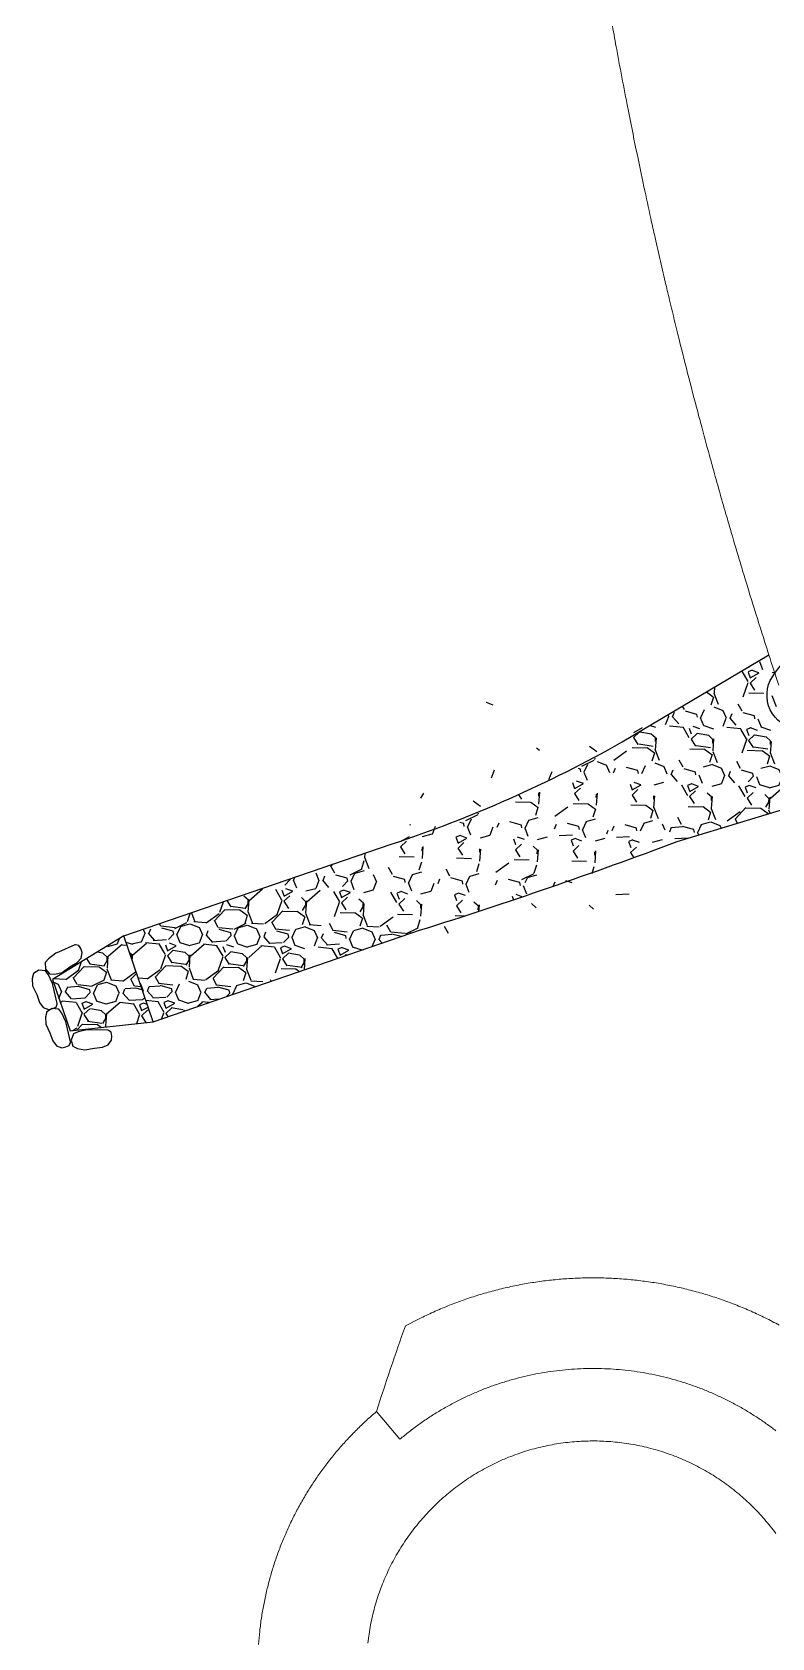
# Model space of a CAD drawing. Header units: metres. Extents: x 305482 to 305978, y 6275861 to 6276842.
# Drawn here: x 305754.08 to 305770.4, y 6276735.11 to 6276770.55 of the extents above; entities that cross this region are included whole.
import ezdxf

# ---------------------------------------------------------------- set-up
doc = ezdxf.new("R2010")
doc.units = ezdxf.units.M
doc.header["$LTSCALE"] = 0.7
doc.layers.add('_User Miscellaneous10', color=8, linetype='Continuous')

msp = doc.modelspace()

# ---------------------------------------------------------------- hatches: boundary and pattern name
at = {"layer": '_User Miscellaneous10', "linetype": 'Continuous'}
h = msp.add_hatch(dxfattribs=at)
h.set_pattern_fill('GRAVEL', color=256, scale=0.05, angle=-1.471525659517946)
h.set_pattern_definition([(226.5412618404821, (0.9467122240457684, 1.246099243871868), (-10.45017339211545, -11.1653202405809), [0.1708607199999999, -16.91524181978249]), (183.4982153404821, (0.8291885406360961, 1.122076367028058), (15.26758779045988, 0.8782158394039234), [0.2932023599999998, -29.02702444676199]), (131.038921440482, (0.5365325964521617, 1.104185913689435), (12.33706006423097, -14.29153067279823), [0.20674076, -20.46736139704999]), (265.802163340482, (0.03324249520665035, 0.7995099974796176), (1.921856838057768, 25.35900956847464), [0.26700226, -26.433218712869]), (291.3621285204821, (0.01369778905063868, 0.5332240900024772), (-5.956540437874469, 15.39804292798095), [0.2618168499999999, -25.91990387267199]), (355.802163340482, (0.1090676636085846, 0.2893945658579469), (-25.35900956847464, 1.92185683805777), [0.26700226, -26.433218712869]), (36.22271481048205, (0.3753535709693097, 0.2698498601093888), (-16.83069301203512, -12.27183249293255), [0.35309683, -34.9565576571235]), (70.78380271048206, (0.6602057709824294, 0.4785036258399487), (9.60457141017131, 27.7024892027216), [0.33335976, -33.0026283009525]), (119.9580399604821, (0.7699257102794945, 0.7932898150756955), (-9.732670158221092, 16.76546544511296), [0.2679065, -26.52277284935601]), (173.7648326404821, (0.6361422628397122, 1.025401941500604), (13.93277905998998, -1.628332787081469), [0.30585664, -14.986968475]), (220.9259121404821, (0.3320950582856312, 1.058620872907341), (-15.59372562805531, -13.57402744350146), [0.3955389600000001, -39.15838625608851]), (137.3425491704821, (1.289801713312045, 0.7545265406370163), (-8.691385472334549, 7.84578348995519), [0.13500227, -13.365282912172]), (169.9977087404821, (1.190518184739631, 0.8460063245147467), (16.43932761258187, -2.963141516406955), [0.2568409899999998, -25.42731949851999]), (223.528474340482, (0.9375803646980785, 0.8906165165826678), (-0.03261378338994803, -1.269581167603434), [0.17960467, -1.616446554214]), (201.7270648504821, (0.852623337006662, 1.045249221846461), (6.413133404958011, 2.376093417807274), [0.09672065999999996, -9.575311184446994]), (290.3298838304821, (0.7627742417389527, 1.009444751776755), (-1.171739817701414, 3.841357286118177), [0.13678281, -6.702376495]), (29.49223087048206, (0.8102961101103574, 0.8811820829287171), (3.873971069679412, 2.441320984895009), [0.22215983, -7.183149076455]), (160.093525520482, (1.003668525780085, 0.9905523210763931), (2.506548551886371, -1.334808734251827), [0.16064357, -3.855449058414]), (14.91801467448206, (0.02641716453945264, 1.028360745869577), (12.79365302620305, 3.482605668910614), [0.225044, -22.2794133362695]), (68.87465028048206, (0.2438766522100195, 1.086295461282134), (-5.43707628816292, -13.8349377099), [0.18879947, -18.6911078391]), (291.727064850482, (1.010191282432061, 1.244468554854393), (-2.376093417809119, 6.413133404962658), [0.19344005, -9.478591794446999]), (342.138934010482, (1.081800222804304, 1.064770364202559), (-12.59797032615218, 4.134881335827947), [0.225044, -22.27941333627]), (337.972429120482, (0.006196618836838752, 0.2412204220890999), (-6.282678271236609, 2.702231252156455), [0.2170176, -10.633867156553]), (293.3036149404821, (0.2073727786773816, 0.1598273459821939), (-5.989154228371397, 14.12846175734504), [0.18183606, -18.00179669036]), (65.32988383048205, (0.9902733107446693, -0.02543875109404325), (2.702231251761733, 6.282678271406521), [0.19344005, -9.478591794446999]), (15.88249898048205, (1.071014110464603, 0.1503457855433226), (-16.63501031210186, -4.654345487418289), [0.2128913700000001, -21.0761879901]), (67.97242912048205, (0.3681785386288539, -0.009457997046411037), (-2.702231252200114, -6.282678271217866), [0.1085088, -10.742375956553]), (99.83840681448201, (0.914098440669477, -0.02348192408680916), (-1.13912603404373, 5.11093845380339), [0.06475729999999999, -6.410997482263]), (164.4922308724821, (0.9030333181726746, 0.04032327234745026), (3.776129719419755, -1.367422517773075), [0.26181685, -4.9745272945345]), (184.5374803004821, (0.650747773819603, 0.1103250868618488), (12.72842545937286, 0.9434433343700523), [0.2426335, -24.0206824316685]), (302.2185418704821, (0.8073608695995063, 0.7669197786599398), (-1.204353601002114, 2.571776118512985), [0.18316194, -4.39588817984]), (351.6857009304821, (0.9050137090380304, 0.6119609354063869), (21.51765228263827, -3.09359665170917), [0.31977838, -31.6580045325155]), (59.47387024048206, (1.221430587407667, 0.565720054320991), (-5.306621154280616, -8.756613039579982), [0.13075412, -12.944696159055]), (88.52847434048205, (1.287844886304811, 0.6783516705036163), (-1.236967384213369, 1.302194950993259), [0.07619999999999996, -1.193799999999999]), (118.7849115004821, (0.6263345639454201, 0.1490647979080677), (4.850028186053316, -9.0175233071218), [0.17643348, -17.4669703866]), (46.54126184048206, (0.5413775362540036, 0.3036975031718612), (10.45017339215428, 11.1653202405441), [0.3417214399999999, -16.74438109978249]), (358.528474340482, (0.7764249030733481, 0.5517432549968362), (1.302194950993259, 1.236967384213369), [0.3301999999999999, -0.9397999999999996]), (323.833320840482, (1.106516006635502, 0.5432636719197035), (12.4675151972892, -9.213206000375742), [0.20080478, -19.87965836207]), (252.583078440482, (1.268626317963935, 0.4247615747153759), (-1.400036301074975, -5.045710887047956), [0.18491454, -9.060825019386]), (206.1744497004821, (1.213277141563594, 0.2483247630298138), (-24.44818001920553, -12.07614978991735), [0.30107255, -29.806232211469]), (173.954553080482, (0.943077580188401, 0.1155197285115719), (-16.47194139545256, 1.69356035167232), [0.3185147299999998, -31.53292322811999])])
edge = h.paths.add_edge_path()
edge.add_line((305756.0967462531, 6276750.605359747), (305756.7450894805, 6276748.713363168))
edge.add_line((305756.7450894805, 6276748.713363168), (305762.6497637781, 6276750.736757731))
edge.add_arc((305727.8491599117, 6276860.973208772), 115.5991226937765, 287.5204133424645, 290.4884540414292)
edge.add_line((305768.3110053866, 6276752.686569576), (305771.4124994955, 6276753.631149224))
edge.add_line((305771.4124994955, 6276753.631149224), (305770.8703800742, 6276755.187644973))
edge.add_arc((305771.0423057611, 6276755.918130507), 0.7504449055620798, 139.7941424168585, 256.7560065461385, ccw=False)
edge.add_line((305770.4691684457, 6276756.402569537), (305770.3340658052, 6276756.809710278))
edge.add_line((305770.3340658052, 6276756.809710278), (305767.0959577801, 6276754.885716829))
edge.add_arc((305753.0869900109, 6276779.629199588), 28.43397821298479, 288.2710868019229, 299.51715010387545, ccw=False)
edge.add_line((305762.0014205502, 6276752.62875431), (305756.0967462531, 6276750.605359747))
h = msp.add_hatch(dxfattribs=at)
h.set_pattern_fill('GRAVEL', color=256, scale=0.05, angle=-1.471525659517946)
h.set_pattern_definition([(226.5412618404821, (305072.0607902219, 6276855.82867751), (-10.45017339211545, -11.1653202405809), [0.1708607199999999, -16.91524181978249]), (183.4982153404821, (305071.9432665385, 6276855.704654633), (15.26758779045988, 0.8782158394039234), [0.2932023599999998, -29.02702444676199]), (131.038921440482, (305071.6506105943, 6276855.68676418), (12.33706006423097, -14.29153067279823), [0.20674076, -20.46736139704999]), (265.802163340482, (305071.1473204931, 6276855.382088264), (1.921856838057768, 25.35900956847464), [0.26700226, -26.433218712869]), (291.3621285204821, (305071.1277757869, 6276855.115802356), (-5.956540437874469, 15.39804292798095), [0.2618168499999999, -25.91990387267199]), (355.802163340482, (305071.2231456615, 6276854.871972832), (-25.35900956847464, 1.92185683805777), [0.26700226, -26.433218712869]), (36.22271481048205, (305071.4894315688, 6276854.852428126), (-16.83069301203512, -12.27183249293255), [0.35309683, -34.9565576571235]), (70.78380271048206, (305071.7742837688, 6276855.061081892), (9.60457141017131, 27.7024892027216), [0.33335976, -33.0026283009525]), (119.9580399604821, (305071.8840037081, 6276855.375868081), (-9.732670158221092, 16.76546544511296), [0.2679065, -26.52277284935601]), (173.7648326404821, (305071.7502202607, 6276855.607980208), (13.93277905998998, -1.628332787081469), [0.30585664, -14.986968475]), (220.9259121404821, (305071.4461730561, 6276855.641199139), (-15.59372562805531, -13.57402744350146), [0.3955389600000001, -39.15838625608851]), (137.3425491704821, (305072.4038797112, 6276855.337104807), (-8.691385472334549, 7.84578348995519), [0.13500227, -13.365282912172]), (169.9977087404821, (305072.3045961826, 6276855.428584591), (16.43932761258187, -2.963141516406955), [0.2568409899999998, -25.42731949851999]), (223.528474340482, (305072.0516583626, 6276855.473194783), (-0.03261378338994803, -1.269581167603434), [0.17960467, -1.616446554214]), (201.7270648504821, (305071.9667013349, 6276855.627827488), (6.413133404958011, 2.376093417807274), [0.09672065999999996, -9.575311184446994]), (290.3298838304821, (305071.8768522396, 6276855.592023018), (-1.171739817701414, 3.841357286118177), [0.13678281, -6.702376495]), (29.49223087048206, (305071.924374108, 6276855.463760349), (3.873971069679412, 2.441320984895009), [0.22215983, -7.183149076455]), (160.093525520482, (305072.1177465236, 6276855.573130587), (2.506548551886371, -1.334808734251827), [0.16064357, -3.855449058414]), (14.91801467448206, (305071.1404951624, 6276855.610939012), (12.79365302620305, 3.482605668910614), [0.225044, -22.2794133362695]), (68.87465028048206, (305071.3579546501, 6276855.668873727), (-5.43707628816292, -13.8349377099), [0.18879947, -18.6911078391]), (291.727064850482, (305072.1242692803, 6276855.827046821), (-2.376093417809119, 6.413133404962658), [0.19344005, -9.478591794446999]), (342.138934010482, (305072.1958782207, 6276855.64734863), (-12.59797032615218, 4.134881335827947), [0.225044, -22.27941333627]), (337.972429120482, (305071.1202746167, 6276854.823798688), (-6.282678271236609, 2.702231252156455), [0.2170176, -10.633867156553]), (293.3036149404821, (305071.3214507765, 6276854.742405612), (-5.989154228371397, 14.12846175734504), [0.18183606, -18.00179669036]), (65.32988383048205, (305072.1043513086, 6276854.557139515), (2.702231251761733, 6.282678271406521), [0.19344005, -9.478591794446999]), (15.88249898048205, (305072.1850921083, 6276854.732924052), (-16.63501031210186, -4.654345487418289), [0.2128913700000001, -21.0761879901]), (67.97242912048205, (305071.4822565365, 6276854.573120269), (-2.702231252200114, -6.282678271217866), [0.1085088, -10.742375956553]), (99.83840681448201, (305072.0281764385, 6276854.559096342), (-1.13912603404373, 5.11093845380339), [0.06475729999999999, -6.410997482263]), (164.4922308724821, (305072.017111316, 6276854.622901538), (3.776129719419755, -1.367422517773075), [0.26181685, -4.9745272945345]), (184.5374803004821, (305071.7648257717, 6276854.692903353), (12.72842545937286, 0.9434433343700523), [0.2426335, -24.0206824316685]), (302.2185418704821, (305071.9214388675, 6276855.349498045), (-1.204353601002114, 2.571776118512985), [0.18316194, -4.39588817984]), (351.6857009304821, (305072.0190917069, 6276855.194539201), (21.51765228263827, -3.09359665170917), [0.31977838, -31.6580045325155]), (59.47387024048206, (305072.3355085853, 6276855.14829832), (-5.306621154280616, -8.756613039579982), [0.13075412, -12.944696159055]), (88.52847434048205, (305072.4019228842, 6276855.260929937), (-1.236967384213369, 1.302194950993259), [0.07619999999999996, -1.193799999999999]), (118.7849115004821, (305071.7404125618, 6276854.731643064), (4.850028186053316, -9.0175233071218), [0.17643348, -17.4669703866]), (46.54126184048206, (305071.6554555341, 6276854.886275769), (10.45017339215428, 11.1653202405441), [0.3417214399999999, -16.74438109978249]), (358.528474340482, (305071.8905029009, 6276855.134321521), (1.302194950993259, 1.236967384213369), [0.3301999999999999, -0.9397999999999996]), (323.833320840482, (305072.2205940045, 6276855.125841938), (12.4675151972892, -9.213206000375742), [0.20080478, -19.87965836207]), (252.583078440482, (305072.3827043158, 6276855.007339841), (-1.400036301074975, -5.045710887047956), [0.18491454, -9.060825019386]), (206.1744497004821, (305072.3273551394, 6276854.830903029), (-24.44818001920553, -12.07614978991735), [0.30107255, -29.806232211469]), (173.954553080482, (305072.057155578, 6276854.698097995), (-16.47194139545256, 1.69356035167232), [0.3185147299999998, -31.53292322811999])])
h.paths.add_polyline_path([(305754.5236179763, 6276749.643451527), (305754.9126239131, 6276748.508253578), (305756.7450894805, 6276748.713363168), (305756.0967462531, 6276750.605359747)])

# ---------------------------------------------------------------- linework, layer by layer
at = {"layer": '_User Miscellaneous10', "linetype": 'Continuous', "lineweight": 0, "flags": 128}
for points in [[(305770.5527310544, 6276756.137727068, -0.001666668206517198), (305770.3340658052, 6276756.809710278, -0.00041666669317747), (305770.2800998542, 6276756.977932692, -0.002083336347525265), (305770.0144797527, 6276757.820381043, -0.002083336344530759), (305769.7558891959, 6276758.665013616, -0.0004166666910302982), (305769.7050162186, 6276758.834197079, -0.001666668212554385), (305769.504346141, 6276759.511771761, -0.0008333335236725773), (305769.4057061492, 6276759.85105701, -0.00125000065236166), (305769.2598680566, 6276760.360596671, -0.001250000649970014), (305769.1165794747, 6276760.870859149, -0.0008333335256936287), (305769.0224719199, 6276761.211429401, -0.001666668209469289), (305768.8376651079, 6276761.893501516, -0.000416666691809897), (305768.7921742168, 6276762.064210868, -0.002083336347456431), (305768.5689909399, 6276762.91888185, -0.002083336347908738), (305768.3529375882, 6276763.775382996, -0.0004166666900197731), (305768.3105838381, 6276763.946897612, -0.001666668211468362), (305768.1440291654, 6276764.633654825, -0.000833333526176132), (305768.0624696427, 6276764.977446002, -0.001250000652501104), (305767.9422801787, 6276765.493637738, -0.001250000649405354), (305767.8246731651, 6276766.010423965, -0.0008333335245558713), (305767.7477046384, 6276766.35527201, -0.001666668210172506), (305767.5972181847, 6276767.045728204, -0.0004166666925917162), (305767.5603160568, 6276767.218497811, -0.002083336345217324), (305767.3801274467, 6276768.08325519, -0.002083336348607516), (305767.2071513212, 6276768.9494841, -0.0004166666895130672), (305767.1734226602, 6276769.122901172, -0.001666668212202444), (305767.0413996924, 6276769.817124383, -0.0008333335245425486), (305766.9771244954, 6276770.164562186, -0.001250000652597028), (305766.8828840709, 6276770.686115786, -0.001250000650002433)], [(305761.675424001, 6276740.10878926, -0.01000033333195129), (305762.3151638423, 6276741.997800817), (305762.6198882629, 6276742.1573729, -0.01000033335654564), (305762.9307501182, 6276742.304631618, -0.01000033336029723), (305763.2472520951, 6276742.439341386, -0.01000033333306607), (305763.568887858, 6276742.561286695, -0.01000033335296947), (305763.8951428584, 6276742.670272463, -0.01000033334047955), (305764.2254951578, 6276742.766124332, -0.01000033334962759), (305764.5594162631, 6276742.848688963, -0.01000033334506678), (305764.8963719717, 6276742.917834267, -0.01000033334891586), (305765.2358232263, 6276742.973449629, -0.01000033334364266), (305765.5772269774, 6276743.015446073, -0.01000033334481762), (305765.9200370518, 6276743.043756417, -0.01000033335071061), (305766.2637050266, 6276743.05833537, -0.01000033334830474), (305766.6076811063, 6276743.059159608, -0.01000033334521045), (305766.9514150023, 6276743.046227809, -0.01000033334906905), (305767.2943568141, 6276743.019560667, -0.01000033334470986), (305767.6359579077, 6276742.979200841, -0.01000033334374315), (305767.9756717941, 6276742.925212898, -0.01000033334791152), (305768.312955004, 6276742.857683208, -0.01000033335477867), (305768.6472679559, 6276742.776719802, -0.01000033334056768), (305768.9780758203, 6276742.682452207, -0.0100003333453631), (305769.3048493754, 6276742.57503123, -0.01000033335080017), (305769.6270658532, 6276742.454628721, -0.01000033332483821), (305769.9442097758, 6276742.3214373, -0.01000033335796486), (305770.255773781, 6276742.175670042, -0.01000033334970286), (305770.5612594326, 6276742.017560145, -0.01000033335828009)], [(305759.0736002299, 6276734.966258463, -0.01000033334243418), (305759.0997308588, 6276735.261083002, -0.01000033335172612), (305759.137630423, 6276735.554626767, -0.01000033333317111), (305759.1872382913, 6276735.846420148, -0.01000033335694957), (305759.2484751015, 6276736.135996342, -0.01000033337476977), (305759.3212428882, 6276736.422892086, -0.01000033334379922), (305759.4054252381, 6276736.706648408, -0.01000033333255043), (305759.5008874774, 6276736.986811359, -0.01000033332527463), (305759.607476887, 6276737.262932738, -0.01000033339832351), (305759.7250229468, 6276737.534570812, -0.01000033333362901), (305759.8533376077, 6276737.801291014, -0.01000033332070605), (305759.9922155938, 6276738.06266665, -0.01000033334231981), (305760.1414347301, 6276738.318279576, -0.01000033338982834), (305760.3007562979, 6276738.567720866, -0.01000033334867115), (305760.4699254164, 6276738.810591465, -0.01000033333022339), (305760.6486714511, 6276739.046502832, -0.01000033332734318), (305760.8367084464, 6276739.275077561, -0.01000033335976205), (305761.0337355837, 6276739.495949981, -0.01000033331652364), (305761.2394376611, 6276739.708766741, -0.01000033338973174), (305761.4534855997, 6276739.913187384, -0.009995332852103075), (305761.675424001, 6276740.10878926), (305762.1923758081, 6276739.49824782, -0.0100003333483245), (305762.3972429862, 6276739.664729492, -0.01000033335756359), (305762.6086037835, 6276739.822885495, -0.01000033332287653), (305762.8261200678, 6276739.972462811, -0.01000033336953521), (305763.0494438598, 6276740.113222151, -0.009995332837523057), (305763.2781022005, 6276740.244874765, -4.999997545371315e-06), (305763.2782178887, 6276740.244938328, -0.01000033333696179), (305763.512076165, 6276740.367400625, -0.01000033334996735), (305763.7506445655, 6276740.480413129, -0.01000033335828109), (305763.9935414315, 6276740.583795044, -0.01000033334003563), (305764.2403781798, 6276740.677380979, -0.0100003333495039), (305764.4907599242, 6276740.761021219, -0.01000033334253255), (305764.7442861075, 6276740.834581956, -0.01000033335339895), (305765.0005511418, 6276740.89794551, -0.01000033334599435), (305765.2591450577, 6276740.951010511, -0.0100003333467174), (305765.5196541601, 6276740.993692067, -0.01000033334251412), (305765.78166169, 6276741.025921897, -0.0100003333458549), (305766.0447484913, 6276741.04764844, -0.01000033335075769), (305766.3084936813, 6276741.058836939, -0.01000033334739404), (305766.5724753238, 6276741.059469493, -0.01000033334553173), (305766.8362711045, 6276741.04954509, -0.01000033334834127), (305767.0994590066, 6276741.029079609, -0.01000033334444335), (305767.3616179853, 6276740.998105789, -0.01000033334286656), (305767.6223286424, 6276740.956673182, -0.01000033335141518), (305767.8811738965, 6276740.90484807, -0.01000033335013974), (305768.1377396503, 6276740.842713363, -0.01000033334014814), (305768.3916154532, 6276740.770368465, -0.0100003333457568), (305768.6423951582, 6276740.687929111, -0.01000033334605823), (305768.8896775714, 6276740.595527185, -0.01000033333313671), (305769.1330670935, 6276740.493310513, -0.01000033336032008), (305769.3721743533, 6276740.381442617, -0.0100003333405626), (305769.6066168301, 6276740.260102464, -0.01000033335805301), (305769.8360194662, 6276740.129484171, -0.01000033333528826), (305770.0600152658, 6276739.989796701, -0.01000033335310743), (305770.2782458839, 6276739.841263522, -0.01000033334087452), (305770.4903621977, 6276739.684122258, -0.01000033336843493)], [(305761.4856439559, 6276735.001431904, -0.01000033335913183), (305761.5112517696, 6276735.199772285, -0.01000033332819104), (305761.5447705995, 6276735.396929976, -0.01000033335040416), (305761.5861468227, 6276735.592589566, -0.01000033336495309), (305761.6353142461, 6276735.786438041, -0.01000033336639452), (305761.6921942122, 6276735.978165287, -0.01000033332301621), (305761.7566957253, 6276736.167464578, -0.01000033334002653), (305761.8287155966, 6276736.354033077, -0.01000033337721695), (305761.9081386099, 6276736.537572316, -0.01000033332879261), (305761.9948377052, 6276736.717788668, -0.01000033332459933), (305762.0886741823, 6276736.894393828, -0.01000033335800861), (305762.1894979231, 6276737.067105264, -0.01000033336786882), (305762.2971476309, 6276737.235646676, -0.01000033335185714), (305762.4114510894, 6276737.399748432, -0.01000033333761133), (305762.5322254372, 6276737.559148005, -0.01000033331875897), (305762.6592774611, 6276737.713590389, -0.01000033336237711), (305762.7924039052, 6276737.862828511, -0.01000033333174233), (305762.9313917954, 6276738.006623619, -0.01000033337343471), (305763.0760187808, 6276738.144745675, -0.00999533285110022), (305763.22597716, 6276738.276909105, -4.999977321548698e-06), (305763.226053489, 6276738.276973709, -0.01000033336487736), (305763.3812558966, 6276738.403096189, -0.01000033334084707), (305763.5413777127, 6276738.522911342, -0.01000033332990739), (305763.7061627766, 6276738.63622749, -0.01000033336551047), (305763.8753474675, 6276738.742863354, -0.009995332847379936), (305764.0485734831, 6276738.842600184, -4.999988174866943e-06), (305764.0486611258, 6276738.842648337, -0.01000033334325161), (305764.2258264867, 6276738.935422804, -0.01000033335307917), (305764.4065601234, 6276739.021038338, -0.01000033335484949), (305764.5905729006, 6276739.09935797, -0.01000033334240975), (305764.7775704372, 6276739.170256406, -0.01000033335139413), (305764.9672535769, 6276739.233620225, -0.01000033334347501), (305765.1593188673, 6276739.289348056, -0.01000033334766496), (305765.3534590448, 6276739.337350748, -0.01000033334842932), (305765.5493635265, 6276739.377551506, -0.01000033334500571), (305765.7467189071, 6276739.409886018, -0.0100003333449251), (305765.9452094601, 6276739.434302556, -0.01000033334658394), (305766.1445176429, 6276739.450762059, -0.01000033335019208), (305766.344324605, 6276739.459238194, -0.01000033334642028), (305766.5443106978, 6276739.459717401, -0.0100003333471832), (305766.7441559862, 6276739.452198914, -0.01000033334528362), (305766.9435407605, 6276739.436694762, -0.01000033334403858), (305767.1421460474, 6276739.413229747, -0.01000033334461172), (305767.339654121, 6276739.381841408, -0.01000033334876218), (305767.5357490105, 6276739.34257996, -0.01000033335063265), (305767.7301170057, 6276739.295508212, -0.01000033334147103), (305767.9224471595, 6276739.240701471, -0.0100003333491415), (305768.1124317845, 6276739.178247415, -0.0100003333475672), (305768.299766946, 6276739.108245956, -0.01000033333433247), (305768.4841529476, 6276739.030809083, -0.01000033335411771), (305768.6652948111, 6276738.946060677, -0.01000033334195589), (305768.8429027481, 6276738.854136319, -0.01000033336657821), (305769.0166926238, 6276738.755183066, -0.01000033333721727), (305769.1863864114, 6276738.649359225, -0.01000033335335023), (305769.3517126372, 6276738.53683409, -0.01000033334006328), (305769.5124068144, 6276738.417787678, -0.01000033335046861), (305769.6682118666, 6276738.292410436, -0.01000033332607124), (305769.818878539, 6276738.160902943, -0.01000033336365055), (305769.964165797, 6276738.023475582, -0.01000033333480785), (305770.1038412121, 6276737.880348207, -0.01000033334615663), (305770.2376813333, 6276737.731749793, -0.01000033335863734), (305770.365472045, 6276737.577918063, -0.01000033336014045), (305770.4870089093, 6276737.419099117, -0.01000033334479428)]]:
    msp.add_lwpolyline(points, format="xyb", dxfattribs=at)
at = {"layer": '_User Miscellaneous10', "elevation": 34.666}
msp.add_lwpolyline([(305771.3990026443, 6276753.673029386), (305770.8703800744, 6276755.187644973, -0.5598083424568415), (305770.4691684466, 6276756.402569538, -0.1062012605632772), (305772.1920920017, 6276757.95768634), (305772.0371546079, 6276758.896692741)], format="xyb", dxfattribs=at)
at = {"layer": '_User Miscellaneous10'}
for points in [[(305756.0967462526, 6276750.605359747), (305762.0014205502, 6276752.62875431, 0.04910963157117611), (305767.0959577801, 6276754.885716829), (305770.3340658052, 6276756.809710278)], [(305756.7450894805, 6276748.713363168), (305762.6497637781, 6276750.736757731, 0.01295124435666726), (305768.3110053866, 6276752.686569576), (305771.4124994955, 6276753.631149224)]]:
    msp.add_lwpolyline(points, format="xyb", dxfattribs=at)
at = {"layer": '_User Miscellaneous10', "ltscale": 2.5}
for points in [[(305754.6608880889, 6276750.250858165), (305754.602961604, 6276750.223024897), (305754.4362559365, 6276750.103639752), (305754.3617205387, 6276750.022043328), (305754.369191302, 6276749.870555329), (305754.4632132091, 6276749.769815833), (305754.5806980743, 6276749.760034201), (305754.7361240112, 6276749.800717528), (305754.9112052508, 6276749.923627881), (305755.0686378628, 6276750.016809278), (305755.1611420624, 6276750.117554178), (305755.182488041, 6276750.239827877), (305755.1514461944, 6276750.325392264), (305755.1071717399, 6276750.395536167), (305755.0326723577, 6276750.408596535), (305755.0219795778, 6276750.40662286)], [(305754.5443798627, 6276749.496617984), (305754.5275907849, 6276749.558652614), (305754.4406498719, 6276749.744353639), (305754.3740338503, 6276749.832534177), (305754.223728242, 6276749.852847966), (305754.1075154102, 6276749.778799721), (305754.0764475848, 6276749.66507565), (305754.0880690815, 6276749.504834283), (305754.1769467175, 6276749.310254836), (305754.2398174421, 6276749.138455324), (305754.3219792877, 6276749.029111862), (305754.4383002526, 6276748.985799726), (305754.528094039, 6276749.000697266), (305754.6051425828, 6276749.031420486), (305754.6315856578, 6276749.102282993), (305754.6315974655, 6276749.113156391)], [(305754.8367615791, 6276748.650559373), (305754.8199725013, 6276748.712594003), (305754.7330315883, 6276748.898295028), (305754.6664155668, 6276748.986475566), (305754.5161099585, 6276749.006789356), (305754.3998971267, 6276748.93274111), (305754.3688293013, 6276748.81901704), (305754.3804507979, 6276748.658775672), (305754.4693284339, 6276748.464196225), (305754.5321991585, 6276748.292396713), (305754.6143610041, 6276748.183053251), (305754.730681969, 6276748.139741115), (305754.8204757554, 6276748.154638655), (305754.8975242993, 6276748.185361875), (305754.9239673742, 6276748.256224383), (305754.923979182, 6276748.26709778)], [(305755.3576305826, 6276748.531972243), (305755.2933775104, 6276748.530664132), (305755.0921752184, 6276748.491151727), (305754.9905151866, 6276748.447807293), (305754.9344980289, 6276748.306858707), (305754.9782836988, 6276748.176201216), (305755.0811363646, 6276748.118584351), (305755.2394401749, 6276748.091157016), (305755.449725804, 6276748.130404304), (305755.6316242787, 6276748.149916993), (305755.7575755577, 6276748.203235255), (305755.8277014439, 6276748.305650431), (305755.8349338138, 6276748.396383851), (305755.823730603, 6276748.478571942), (305755.761353341, 6276748.521348202), (305755.7508047476, 6276748.523986023)]]:
    msp.add_lwpolyline(points, close=True, dxfattribs=at)
at = {"layer": '_User Miscellaneous10', "elevation": -2.239555337573162}
msp.add_lwpolyline([(305754.5236179763, 6276749.643451527), (305754.9126239131, 6276748.508253578), (305756.7450894805, 6276748.713363168), (305756.0967462531, 6276750.605359747)], close=True, dxfattribs=at)

doc.saveas('drawing.dxf')
